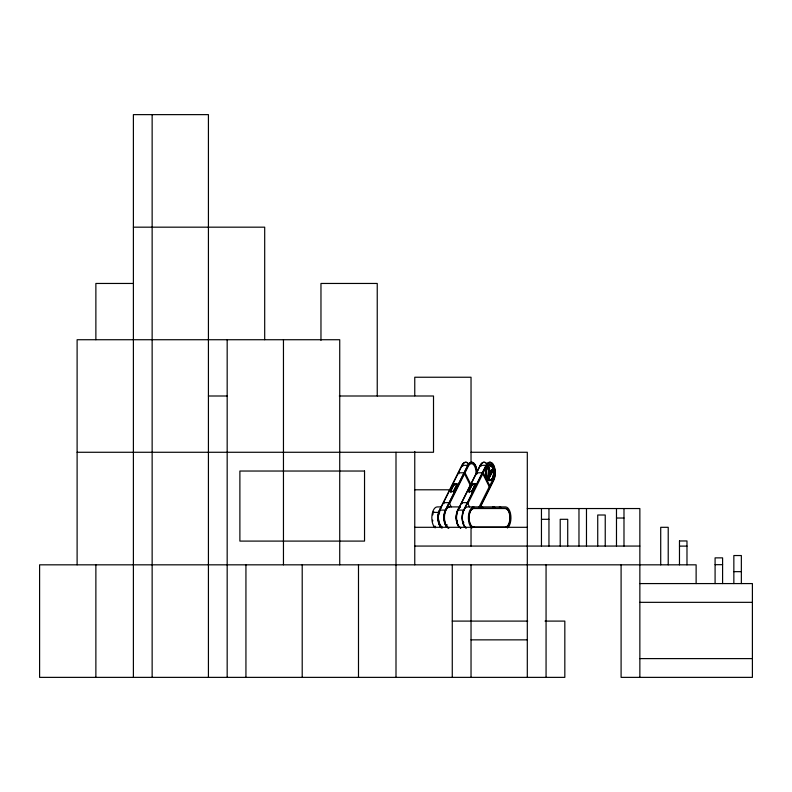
<?xml version="1.0" encoding="UTF-8"?>
<svg xmlns="http://www.w3.org/2000/svg" width="792" height="792" viewBox="0 0 792 792"><rect width="100%" height="100%" fill="white"/><g stroke="black" fill="none" stroke-linecap="round" stroke-linejoin="round"><path stroke-width="1.19" d="M488.357 468.191A1.138 0.564 -90 0 1 488.931 467.052A1.138 0.564 -90 0 1 489.496 468.191L489.258 474.25L491.644 469.963A1.138 0.564 -90 0 1 492.446 469.963A1.138 0.564 -90 0 1 492.446 471.567L489.327 477.794A1.138 0.564 -90 0 1 488.713 478.041A1.138 0.564 -90 0 1 488.357 476.992L488.704 467.3L488.486 476.289M442.015 527.818A10.553 5.277 -90 0 1 438.174 520.413A10.553 5.277 -90 0 1 439.52 510.097L461.904 465.33A10.553 5.277 -90 0 1 467.617 463.013M451.004 492.555L450.44 491.416L454.123 484.041L457.063 484.041L457.637 485.179M453.945 492.555L453.38 491.416L457.063 484.041M448.104 527.818A10.553 5.277 -90 0 1 444.272 520.413A10.553 5.277 -90 0 1 445.619 510.097L468.003 465.33A10.553 5.277 -90 0 1 473.883 463.162A10.553 5.277 -90 0 1 477.002 473.368M449.599 503.633L464.528 473.794M460.291 527.818A10.553 5.277 -90 0 1 456.449 520.413A10.553 5.277 -90 0 1 457.796 510.097L480.18 465.33A10.553 5.277 90 0 1 485.892 463.013M469.28 492.555L468.715 491.416L472.398 484.041L475.339 484.041L475.913 485.179M472.22 492.555L471.656 491.416L475.339 484.041M466.379 527.818A10.553 5.277 -90 0 1 462.548 520.413A10.553 5.277 -90 0 1 463.894 510.097L486.278 465.33A10.553 5.277 -90 0 1 493.733 465.33A10.553 5.277 -90 0 1 493.733 480.259L480.091 507.553M467.874 503.633L482.803 473.794M489.496 468.191L488.525 476.19M489.327 477.794L488.654 477.695L488.535 476.566L491.743 469.884L488.347 476.408L488.555 477.843L492.129 471.369L492.02 469.874L492.386 471.329L489.1 477.814L492.198 471.567A1.138 0.564 -90 0 0 492.198 469.963A1.138 0.564 -90 0 0 491.396 469.963M478.764 507.721L489.268 486.724M479.813 507.613L493.495 480.259A10.553 5.277 -90 0 0 493.495 465.33A10.553 5.277 -90 0 0 486.031 465.33L463.647 510.097A10.553 5.277 -90 0 0 462.3 520.413A10.553 5.277 -90 0 0 466.142 527.818M133.393 227.175L264.696 227.175L264.696 339.728M132.977 283.457L95.872 283.457L95.872 339.728M208.425 396L227.175 396M339.322 396L433.511 396L433.511 452.272L77.111 452.272M471.032 452.272L527.304 452.272L527.304 677.368M461.904 465.33L468.003 465.33M480.18 465.33L486.278 465.33M489.238 467.557C488.644 466.528 491.377 474.457 489.129 474.497M489.09 477.794A1.138 0.564 -90 0 1 488.466 478.041A1.138 0.564 -90 0 1 488.12 476.992L488.486 468.191M414.76 489.793L450.232 489.793M450.44 491.416L453.38 491.416M468.715 491.416L471.656 491.416M440.946 506.91L437.293 506.91A10.9 5.455 -90 0 0 432.016 515.008A10.9 5.455 -90 0 0 434.58 527.274A10.9 5.455 90 0 0 435.184 527.868M460.241 506.91L449.47 506.91A10.553 5.277 -90 0 0 444.213 516.691A10.553 5.277 -90 0 0 448.708 527.898M527.304 508.543L639.857 508.543L639.857 677.368M439.52 510.097L445.619 510.097M457.796 510.097L463.894 510.097M432.551 512.394L438.649 512.394M616.483 518.027L623.987 518.027M541.451 519.304L548.955 519.304M472.062 526.601L474.358 526.601M414.76 527.304L527.304 527.304M679.477 540.976L686.981 540.956L686.981 564.825M414.76 546.064L639.857 546.064M679.477 546.114L686.981 546.114M715.087 564.676L722.591 564.676M733.847 571.656L741.352 571.656M639.857 583.575L752.4 583.575L752.4 677.368L621.096 677.368L621.096 564.825M639.857 602.336L752.4 602.336M452.272 621.096L527.719 621.096M545.035 621.096L564.825 621.096L564.825 677.368L39.6 677.368L39.6 564.825L696.128 564.825L696.128 583.575M471.032 639.857L527.304 639.857M639.857 658.607L752.4 658.607M489.763 487.714L482.298 472.794L476.695 472.794L477.19 473.794M472.398 484.041L472.972 485.179M470.676 484.11L465.023 472.794L468.25 466.33A9.148 4.574 -90 0 1 473.666 464.755A9.148 4.574 -90 0 1 475.962 474.665M470.418 485.585L464.023 472.794L458.42 472.794L458.915 473.794M469.507 506.9L467.379 502.643L461.776 502.643L462.271 503.633M454.123 484.041L454.697 485.179M451.232 506.9L449.104 502.643L443.5 502.643L443.995 503.633M489.001 467.557L489.129 468.102M741.352 583.575L741.352 555.538L733.847 555.538L733.847 583.575M722.591 583.575L722.591 557.865L715.087 557.865L715.087 583.575M679.477 540.956L679.477 564.825M668.22 564.825L668.22 527.304L660.716 527.304L660.716 564.825M623.987 508.543L623.987 546.064M616.483 508.543L616.483 546.064M605.236 546.064L605.236 515.008L597.732 515.008L597.732 546.064M586.476 508.543L586.476 546.064M578.972 508.543L578.972 546.064M567.716 546.064L567.716 519.304L560.211 519.304L560.211 546.064M548.955 508.543L548.955 546.064M546.064 564.825L546.064 677.368M541.451 508.543L541.451 546.064M489.258 474.25L489.258 468.191A1.138 0.564 -90 0 0 488.684 467.052A1.138 0.564 -90 0 0 488.12 468.191M471.032 463.409L471.032 377.24L414.76 377.24L414.76 395.792M471.032 527.304L471.032 546.064M471.032 564.825L471.032 677.368M452.272 564.825L452.272 677.368M414.76 451.45L414.76 564.825M396 452.272L396 677.368M377.24 396L377.24 283.457L320.968 283.457L320.968 340.342M358.489 564.825L358.489 677.368M339.728 564.825L339.728 339.728L77.111 339.728L77.111 564.825M302.207 564.825L302.207 677.368M283.457 339.728L283.457 564.825M245.936 564.825L245.936 677.368M227.175 339.728L227.175 677.368M208.425 677.368L208.425 114.632L133.393 114.632L133.393 677.368M152.143 114.632L152.143 677.368M95.872 564.825L95.872 677.368M465.795 527.997A10.9 5.455 -90 0 1 462.389 515.83A10.9 5.455 -90 0 1 467.745 506.91L505.494 506.91A10.9 5.455 -90 0 1 510.85 515.83A10.9 5.455 -90 0 1 507.444 527.997M499.405 506.91A10.9 5.455 90 0 1 500.97 507.365M463.775 523.007A9.494 4.752 -90 0 1 463.528 522.176M471.893 527.997A10.9 5.455 90 0 1 468.478 515.83A10.9 5.455 90 0 1 473.844 506.91M505.494 527.304A9.494 4.752 -90 0 0 510.236 517.81A9.494 4.752 -90 0 0 505.494 508.316L473.844 508.316A9.494 4.752 -90 0 0 469.092 517.81A9.494 4.752 -90 0 0 473.844 527.304M441.56 507.533A10.9 5.455 -90 0 0 437.946 516.839A10.9 5.455 -90 0 0 440.679 527.274A10.9 5.455 90 0 0 441.273 527.868M435.372 526.492A9.494 4.752 -90 0 1 434.957 526.086M432.818 521.027A9.494 4.752 -90 0 1 432.68 520.106M432.769 514.919A9.494 4.752 -90 0 1 433.709 511.582M442.332 527.066A9.494 4.752 -90 0 1 438.748 519.859M438.857 514.899A9.494 4.752 -90 0 1 439.837 511.483M447.866 527.818A10.553 5.277 -90 0 1 444.025 520.413A10.553 5.277 -90 0 1 445.371 510.097L467.755 465.33A10.553 5.277 -90 0 1 473.636 463.162A10.553 5.277 -90 0 1 476.754 473.368M442.263 527.818A10.553 5.277 -90 0 1 438.422 520.413A10.553 5.277 -90 0 1 439.768 510.097L462.152 465.33A10.553 5.277 -90 0 1 467.854 463.013M462.647 466.33A9.148 4.574 -90 0 1 462.954 465.775M493.07 506.91A10.553 5.277 -90 0 1 494.584 507.355M460.647 527.898A10.553 5.277 -90 0 1 456.152 518.225A10.553 5.277 -90 0 1 459.895 507.355M493.307 506.91A10.553 5.277 -90 0 1 494.832 507.355M460.885 527.898A10.553 5.277 -90 0 1 456.41 518.611A10.553 5.277 -90 0 1 459.766 507.603M448.945 527.898A10.553 5.277 -90 0 1 444.451 516.691A10.553 5.277 -90 0 1 449.717 506.91M481.368 506.91A10.553 5.277 -90 0 1 482.892 507.355M481.13 506.91A10.553 5.277 -90 0 1 482.645 507.355M457.35 521.661A9.148 4.574 -90 0 1 457.162 520.819M447.213 525.116A9.148 4.574 -90 0 1 446.837 524.561M460.538 527.818A10.553 5.277 -90 0 1 456.697 520.413A10.553 5.277 -90 0 1 458.043 510.097L480.427 465.33A10.553 5.277 -90 0 1 486.13 463.013M480.922 466.33A9.148 4.574 -90 0 1 481.229 465.775M490.624 466.161A7.742 3.871 -90 0 1 490.862 466.448M487.763 480.358A7.742 3.871 -90 0 1 487.496 480.209M486.684 466.231A7.742 3.871 -90 0 1 486.922 465.963M454.202 484.189L450.509 491.565L453.45 491.565L457.142 484.189L454.202 484.189M472.478 484.189L468.785 491.565L471.725 491.565L475.418 484.189L472.478 484.189M486.526 466.33L483.298 472.794L489.763 485.724L492.99 479.259A9.148 4.574 -90 0 0 492.99 466.33A9.148 4.574 -90 0 0 486.526 466.33M364.538 471.032L239.887 471.032L239.887 541.094L364.538 541.094L364.538 471.032M505.247 508.523L473.596 508.523A9.286 4.643 -90 0 0 468.953 517.81A9.286 4.643 -90 0 0 473.596 527.096L505.247 527.096A9.286 4.643 -90 0 0 509.89 517.81A9.286 4.643 -90 0 0 505.247 508.523M492.901 476.982A7.494 3.742 -90 0 0 490.01 465.369A7.494 3.742 -90 0 0 486.427 476.19A7.494 3.742 -90 0 0 492.901 476.982M493.149 476.982A7.494 3.742 -90 0 0 490.258 465.369A7.494 3.742 -90 0 0 486.674 476.19A7.494 3.742 -90 0 0 493.149 476.982A7.742 3.871 -90 0 0 490 465.112A7.742 3.871 -90 0 0 486.496 476.537A7.742 3.871 -90 0 0 493.198 476.893M493.376 476.715A7.742 3.871 -90 0 0 490.02 465.112A7.742 3.871 -90 0 0 486.674 476.715A7.742 3.871 -90 0 0 493.376 476.715"/></g></svg>
